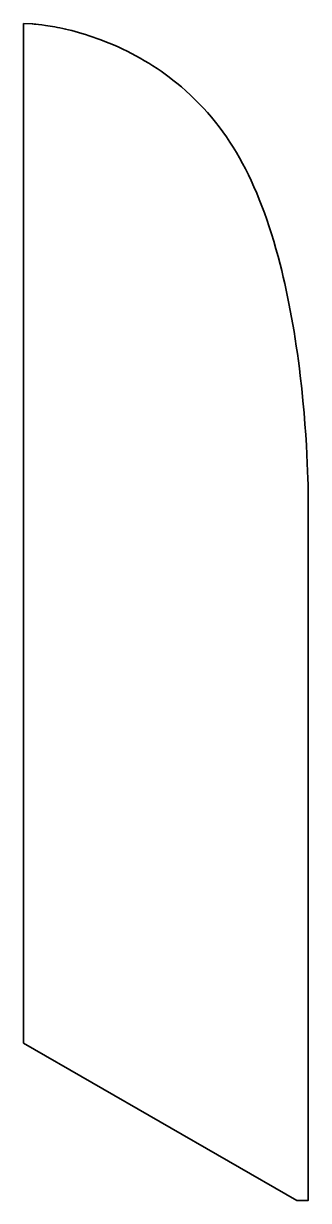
# Model space of a CAD drawing. Extents: x 127 to 776, y -127 to 2557.
import ezdxf

# ---------------------------------------------------------------- set-up
doc = ezdxf.new("R2010")
doc.units = 0
doc.header["$MEASUREMENT"] = 0
doc.layers.add('Thru-cut', color=7, linetype='Continuous', lineweight=0)

msp = doc.modelspace()

# ---------------------------------------------------------------- linework, layer by layer
at = {"layer": 'Thru-cut', "color": 140, "lineweight": 35, "true_color": 0x00aeef}
msp.add_open_spline([(127.2, 231.2), (127.2, 231.2), (127.2, 2556.8), (127.2, 2556.8), (127.2, 2556.8), (147.1, 2555.9), (147.1, 2555.9), (147.9, 2555.9), (167.3, 2555), (198.6, 2549.1), (227.2, 2543.8), (271.7, 2533.1), (321.9, 2512.4), (378.3, 2489.3), (430.2, 2458.5), (476.2, 2421.1), (533.7, 2374.2), (581.9, 2316.7), (619.6, 2250.2), (656.2, 2185.4), (687.3, 2103.8), (711.8, 2007.8), (731.3, 1931.5), (746.7, 1845.8), (757.8, 1753.1), (776.3, 1597), (775.9, 1472.6), (775.9, 1469.1), (775.9, 1469.1), (775.9, -127.3), (775.9, -127.3), (775.9, -127.3), (750.2, -127.3), (750.2, -127.3), (750.2, -127.3), (127.2, 231.2), (127.2, 231.2)], degree=3, knots=[0, 0, 0, 0, 1, 1, 1, 2, 2, 2, 3, 3, 3, 4, 4, 4, 5, 5, 5, 6, 6, 6, 7, 7, 7, 8, 8, 8, 9, 9, 9, 10, 10, 10, 11, 11, 11, 12, 12, 12, 12], dxfattribs=at)

doc.saveas('drawing.dxf')
